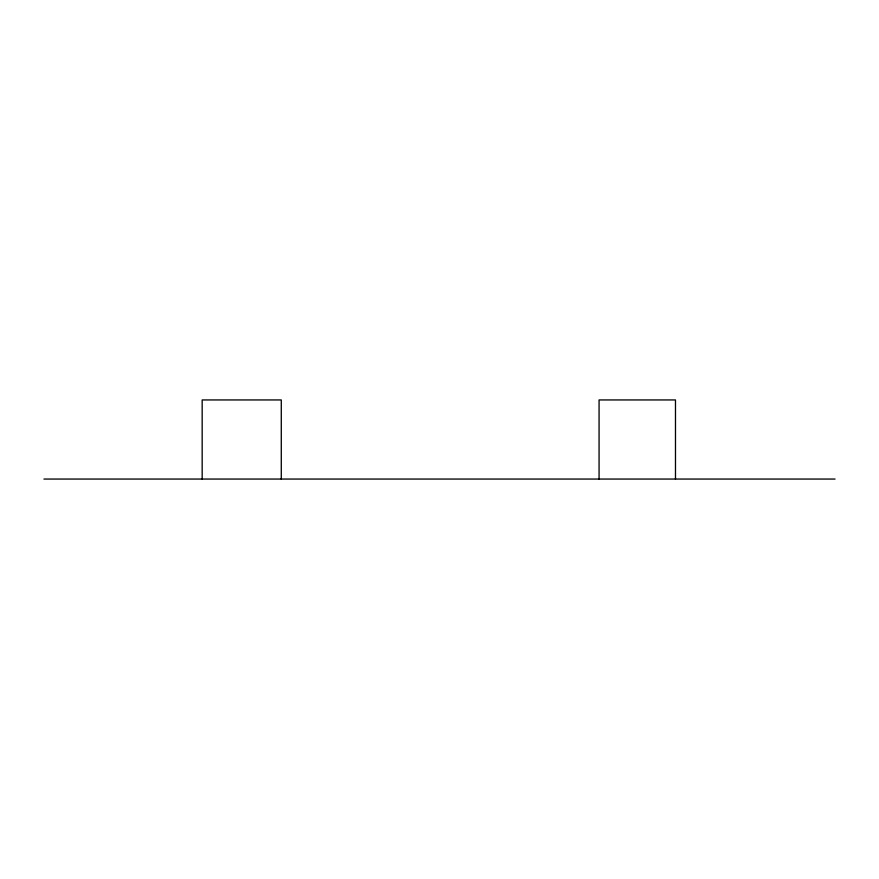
<?xml version="1.0" encoding="UTF-8"?>
<svg xmlns="http://www.w3.org/2000/svg" width="879" height="879" viewBox="0 0 879 879"><rect width="100%" height="100%" fill="white"/><g stroke="black" fill="none" stroke-linecap="round" stroke-linejoin="round"><path stroke-width="1.32" d="M43.95 479.055L835.05 479.055M675.479 479.055L675.479 399.945L599.071 399.945L599.071 479.055M281.28 479.055L281.28 399.945L202.17 399.945L202.17 479.055"/></g></svg>
